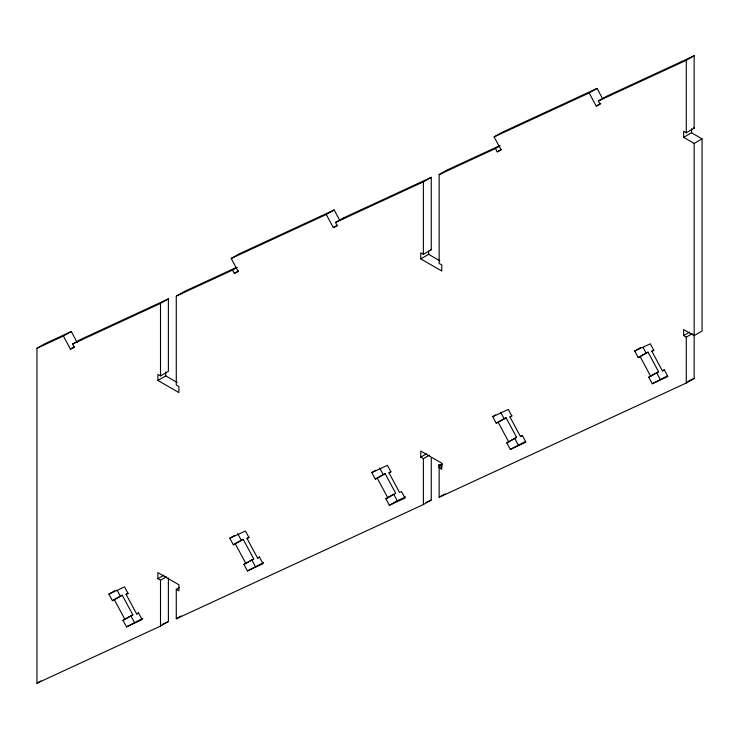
<?xml version="1.0" encoding="UTF-8"?>
<svg xmlns="http://www.w3.org/2000/svg" width="739" height="739" viewBox="0 0 739 739"><rect width="100%" height="100%" fill="white"/><g stroke="black" fill="none" stroke-linecap="round" stroke-linejoin="round"><path stroke-width="1.11" d="M77.272 342.628L71.295 331.497L44.839 343.737L36.95 348.281L36.95 683.233L160.502 626.099L160.502 580.207L166.423 576.789M160.502 626.099L168.39 621.554L168.39 577.953M431.271 457.552L431.271 500.007L423.382 504.561L176.279 618.811L176.279 589.316L179.235 587.607M423.382 504.561L423.382 458.66L429.304 455.252M694.161 334.859L694.152 378.46L686.272 383.014L439.16 497.264L439.16 464.655L439.419 465.736L440.102 465.182A1.302 0.804 -66.2 0 0 440.361 465.173L442.365 464.175M686.272 383.014L686.282 337.123L692.194 333.705M439.16 464.896L439.16 467.769L441.783 469.283L441.783 463.214L420.759 451.076L420.759 457.145L423.382 458.66M36.95 348.281L63.406 336.051L71.295 331.497M63.406 336.051L70.436 349.141L74.343 347.33L72.588 344.06L80.477 339.506L168.39 298.861L168.39 371.329L160.502 375.883L157.878 374.359L157.878 380.437L178.903 392.575L178.903 386.506L176.279 384.982L176.279 296.117L184.168 291.563L236.443 267.398M70.436 349.141L74.574 346.757M176.279 296.117L232.582 270.086L234.337 273.356L238.244 271.555L231.215 258.465L239.094 253.911L334.176 209.959L339.45 219.769M72.588 344.06L160.502 303.415L168.39 298.861M231.215 258.465L326.287 214.513L334.176 209.959M232.582 270.086L237.274 267.379M234.337 273.356L238.475 270.973M326.287 214.513L333.326 227.594L337.233 225.792L335.469 222.513L343.358 217.959L431.271 177.314L431.271 249.782L423.382 254.336L420.759 252.821L420.759 258.89L441.783 271.028L441.783 264.959L439.16 263.444L439.16 174.58L447.049 170.025L499.324 145.851M333.326 227.594L337.455 225.21M439.16 174.58L495.463 148.539L497.218 151.818L501.125 150.008L494.095 136.918L501.975 132.373L597.057 88.412L602.507 98.555M335.469 222.513L423.382 181.868L431.271 177.314M494.095 136.918L589.168 92.966L597.057 88.412M495.463 148.539L500.155 145.832M497.218 151.818L501.356 149.426M589.168 92.966L596.207 106.046L600.114 104.245L598.35 100.975L606.239 96.421L694.152 55.767L694.161 128.235L686.272 132.789L683.649 131.274L683.649 137.343L694.161 143.421L702.05 138.867L702.05 331.054L694.161 335.608L683.649 329.529L683.649 335.608L686.282 337.123M596.207 106.046L600.899 103.34M598.35 100.975L686.272 60.321L694.152 55.767M157.878 380.437L165.767 375.883L177.231 382.506M420.759 258.89L428.648 254.336L439.816 260.784M683.649 137.343L691.538 132.789L702.05 138.867M128.078 593.214L126.101 594.35L136.66 613.98L138.609 613.084L142.128 619.624L126.498 626.848L122.979 620.307L132.826 614.848L122.268 595.218L112.43 600.678L108.91 594.138L114.822 590.72M112.43 600.678L122.268 595.218M176.279 589.316L178.912 590.831L178.912 584.761L157.878 572.623L157.878 578.692L163.882 575.219M248.997 537.308L247.029 538.445L257.578 558.074L259.537 557.169L263.047 563.709L247.417 570.942L243.907 564.393L253.745 558.943L243.186 539.313L233.348 544.772L229.829 538.223L234.762 535.378M233.348 544.772L243.186 539.313M390.959 471.667L388.982 472.812L399.54 492.433L401.489 491.537L405.009 498.077L389.379 505.3L385.869 498.76L395.707 493.301L385.148 473.671L375.31 479.131L371.791 472.591L375.735 470.309M122.979 620.307L132.826 614.848M136.66 613.98L138.627 612.843M375.31 479.131L385.148 473.671M126.498 626.848L142.719 618.441M420.759 457.145L426.394 453.894M511.878 415.761L509.91 416.898L520.459 436.527L522.418 435.622L525.937 442.171L510.307 449.395L506.788 442.855L516.626 437.396L506.067 417.766L496.229 423.225L492.71 416.676L495.675 414.976M36.95 683.233L40.894 680.952M243.907 564.393L253.745 558.943M257.578 558.074L259.546 556.938M496.229 423.225L506.067 417.766M247.417 570.942L263.647 562.536M653.839 350.129L651.872 351.265L662.421 370.895L664.379 369.99L667.89 376.53L652.269 383.753L648.75 377.213L658.588 371.754L648.029 352.133L638.191 357.584L634.672 351.043L640.593 347.626M176.279 618.811L181.203 615.966M439.16 467.769L441.977 466.143M385.869 498.76L393.748 494.206L397.268 500.746L405.6 496.894M638.191 357.584L648.029 352.133M389.379 505.3L397.268 500.746M683.649 335.608L689.653 332.134M506.788 442.855L516.626 437.396M520.459 436.527L522.436 435.391M510.307 449.395L525.484 441.469M439.16 497.264L445.072 493.855M648.75 377.213L658.588 371.754M662.421 370.895L664.398 369.749M652.269 383.753L667.446 375.828M442.199 464.268L439.262 465.311A7.621 4.314 -62 0 1 439.178 464.988L439.197 464.97M108.91 594.138L124.54 586.905L128.059 593.454L126.101 594.35M229.829 538.223L245.459 530.999L248.978 537.539L247.029 538.445M371.791 472.591L387.421 465.367L390.94 471.907L388.982 472.812M492.71 416.676L508.34 409.452L511.859 415.992L509.91 416.898M634.672 351.043L650.302 343.82L653.821 350.36L651.872 351.265M162.21 624.409L168.39 621.554M426.033 502.428L431.271 500.007M687.87 381.361L694.152 378.46M693.505 127.856L694.161 128.235M430.615 249.403L431.271 249.782M157.878 578.692L160.502 580.207M643.059 347.422L646.08 353.03M656.629 372.659L660.149 379.209M640.15 356.678L650.699 376.308M500.599 412.131L504.118 418.671M514.677 438.301L518.187 444.841M498.188 422.32L508.737 441.95M343.358 217.959L343.801 218.781M379.68 468.036L383.199 474.577M377.269 478.225L387.818 497.855M237.718 533.669L241.237 540.218M251.787 559.848L255.306 566.388M235.307 543.867L245.856 563.497M80.477 339.506L80.911 340.328M117.298 590.516L120.318 596.124M130.868 615.753L134.387 622.293M114.379 599.772L124.937 619.402M694.161 143.421L694.161 335.608M691.538 128.743L691.538 132.789M686.272 60.321L686.272 132.789M428.648 250.918L428.648 254.336M423.382 181.868L423.382 254.336M165.767 371.837L165.767 375.883M160.502 303.415L160.502 375.883"/></g></svg>
